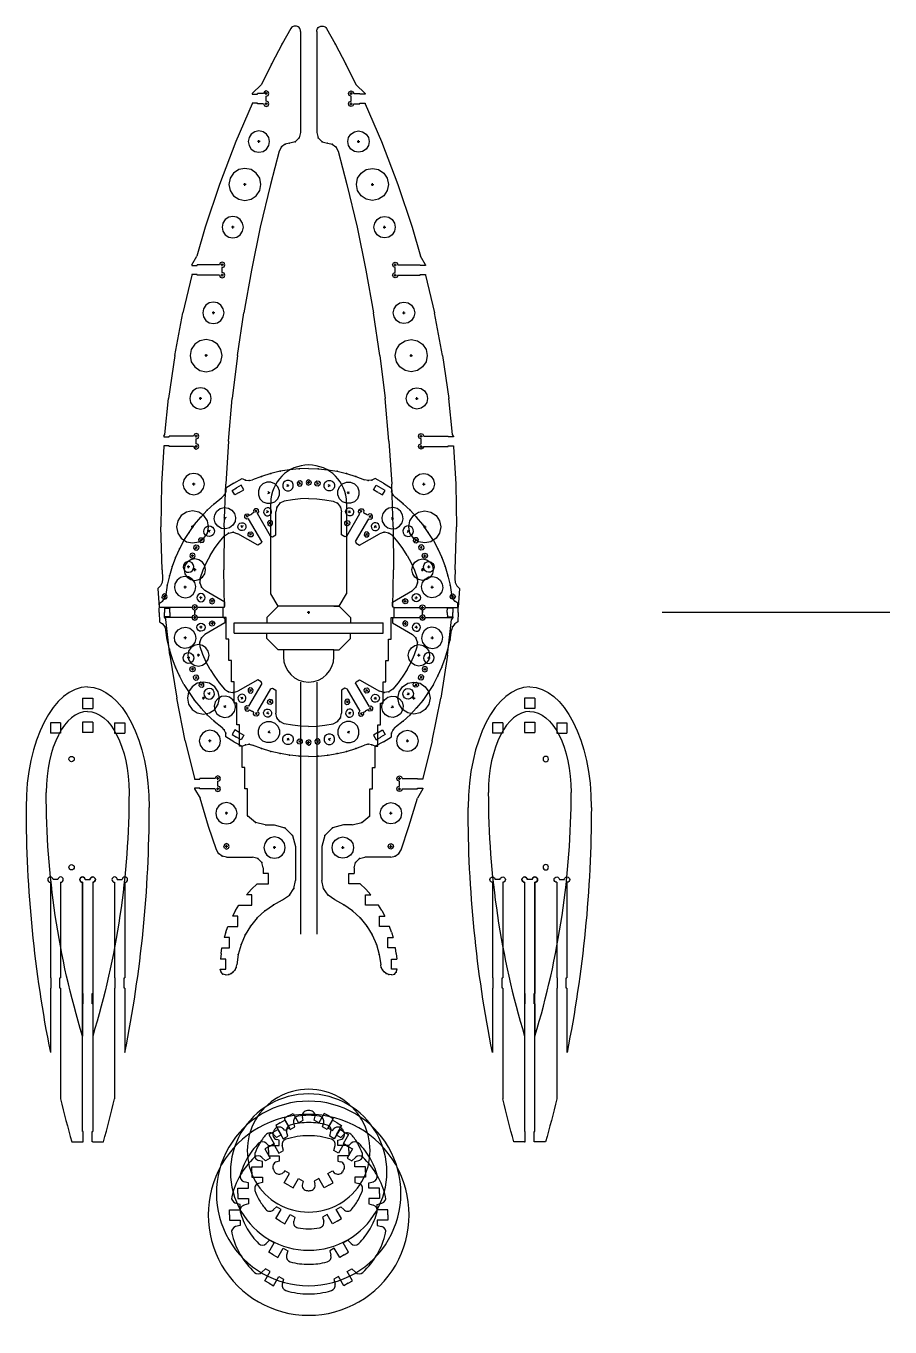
# Model space of a CAD drawing. Header units: inches. Extents: x -122 to 239, y -42 to 133.
# Drawn here: x -52.48 to -32.3, y 18.9 to 49.29 of the extents above; entities that cross this region are included whole.
import ezdxf

# ---------------------------------------------------------------- set-up
doc = ezdxf.new("R2010")
doc.units = ezdxf.units.IN
doc.header["$MEASUREMENT"] = 0

# ---------------------------------------------------------------- blocks, each defined once
blk = doc.blocks.new('RibMain')
at = {"color": 240, "true_color": 0xed1f24}
for p, q in [((-0.556, 0.526), (-0.556, -1.835)), ((0.576, -0.928), (0.361, -0.713)), ((0.247, -1.105), (0.247, -0.99)), ((0.309, -0.928), (0.451, -0.928)), ((0.309, -1.168), (0.451, -1.168)), ((0.451, -0.943), (0.451, -0.928)), ((0.576, -0.943), (0.451, -0.943)), ((0.451, -1.168), (0.451, -1.152)), ((0.451, -1.152), (0.576, -1.152)), ((0.576, -0.928), (0.576, -0.943)), ((0.576, -1.152), (0.576, -1.168)), ((1.988, -4.928), (1.871, -4.725)), ((1.279, -5.105), (1.279, -4.99)), ((1.341, -4.928), (1.863, -4.928)), ((1.863, -4.943), (1.863, -4.928)), ((1.988, -4.943), (1.863, -4.943)), ((1.863, -5.168), (1.863, -5.152)), ((1.863, -5.152), (1.988, -5.152)), ((1.988, -4.928), (1.988, -4.943)), ((1.988, -5.152), (1.988, -5.168)), ((1.341, -5.168), (1.863, -5.168)), ((1.881, -9.105), (1.881, -8.99)), ((1.944, -8.928), (2.516, -8.928)), ((2.516, -8.943), (2.516, -8.928)), ((2.641, -8.943), (2.516, -8.943)), ((2.641, -8.928), (2.618, -8.888)), ((2.641, -8.928), (2.641, -8.943)), ((1.944, -9.168), (2.516, -9.168)), ((2.516, -9.168), (2.516, -9.152)), ((2.516, -9.152), (2.641, -9.152)), ((2.641, -9.152), (2.641, -9.168)), ((1.916, -13.105), (1.916, -12.99)), ((1.979, -12.928), (2.495, -12.928)), ((2.495, -12.943), (2.495, -12.928)), ((2.62, -12.943), (2.495, -12.943)), ((2.62, -12.928), (2.62, -12.943)), ((1.979, -13.168), (2.495, -13.168)), ((2.495, -13.168), (2.495, -13.152)), ((2.495, -13.152), (2.62, -13.152)), ((2.62, -13.168), (2.594, -13.213)), ((2.62, -13.152), (2.62, -13.168)), ((1.378, -17.105), (1.378, -16.99)), ((1.441, -16.928), (1.797, -16.928)), ((1.797, -16.943), (1.797, -16.928)), ((1.922, -16.943), (1.797, -16.943)), ((1.922, -16.928), (1.922, -16.943)), ((1.441, -17.168), (1.797, -17.168)), ((1.922, -17.168), (1.794, -17.388)), ((1.797, -17.168), (1.797, -17.152)), ((1.797, -17.152), (1.922, -17.152)), ((1.922, -17.152), (1.922, -17.168)), ((0.274, -18.01), (0.066, -18.01)), ((-0.434, -18.51), (-0.434, -19.304)), ((1.177, -18.76), (0.566, -18.76)), ((0.191, -19.382), (0.191, -19.142)), ((0.191, -19.142), (0.316, -19.142)), ((0.316, -19.01), (0.316, -19.142)), ((0.46, -19.382), (0.191, -19.382)), ((0.583, -19.882), (0.583, -19.642)), ((0.583, -19.642), (0.708, -19.642)), ((0.885, -19.882), (0.583, -19.882)), ((0.911, -20.382), (0.911, -20.142)), ((0.911, -20.142), (1.036, -20.142)), ((1.143, -20.382), (0.911, -20.382)), ((1.103, -20.882), (1.103, -20.642)), ((1.103, -20.642), (1.228, -20.642)), ((1.282, -20.882), (1.103, -20.882)), ((1.189, -21.382), (1.189, -21.142)), ((1.189, -21.142), (1.314, -21.142)), ((1.196, -21.51), (1.187, -21.51)), ((1.321, -21.382), (1.189, -21.382))]:
    blk.add_line(p, q, dxfattribs=at)
for p, q in [((-0.327, 0.596), (-0.126, 0.235)), ((-0.126, 0.235), (0.123, -0.236)), ((0.123, -0.236), (0.361, -0.713)), ((0.247, -0.959), (0.247, -0.896)), ((0.215, -0.928), (0.278, -0.928)), ((0.215, -1.168), (0.278, -1.168)), ((0.247, -1.199), (0.247, -1.136)), ((0.576, -1.168), (0.958, -2.048)), ((-0.556, -1.835), (-0.523, -1.96)), ((-0.523, -1.96), (-0.431, -2.052)), ((-0.431, -2.052), (-0.306, -2.085)), ((-0.299, -2.085), (-0.306, -2.085)), ((-0.299, -2.085), (-0.194, -2.109)), ((-0.194, -2.109), (-0.108, -2.174)), ((0.388, -2.048), (0.45, -2.048)), ((0.419, -2.079), (0.419, -2.016)), ((0.958, -2.048), (1.341, -3.048)), ((-0.108, -2.174), (-0.058, -2.269)), ((-0.058, -2.269), (0.148, -3.048)), ((0.745, -3.079), (0.745, -3.016)), ((0.148, -3.048), (0.386, -4.048)), ((0.714, -3.048), (0.776, -3.048)), ((1.341, -3.048), (1.674, -4.048)), ((0.386, -4.048), (0.593, -5.048)), ((0.998, -4.048), (1.061, -4.048)), ((1.03, -4.079), (1.03, -4.016)), ((1.674, -4.048), (1.871, -4.725)), ((0.593, -5.048), (0.771, -6.048)), ((1.247, -4.928), (1.31, -4.928)), ((1.279, -4.959), (1.279, -4.896)), ((1.279, -5.199), (1.279, -5.136)), ((1.247, -5.168), (1.31, -5.168)), ((1.988, -5.168), (2.193, -6.048)), ((0.92, -7.048), (0.771, -6.048)), ((1.451, -6.048), (1.513, -6.048)), ((1.482, -6.079), (1.482, -6.016)), ((2.383, -7.048), (2.193, -6.048)), ((0.92, -7.048), (1.04, -8.048)), ((1.62, -7.048), (1.683, -7.048)), ((1.651, -7.079), (1.651, -7.016)), ((2.383, -7.048), (2.529, -8.048)), ((1.131, -9.048), (1.04, -8.048)), ((1.753, -8.048), (1.816, -8.048)), ((1.784, -8.079), (1.784, -8.016)), ((2.618, -8.888), (2.529, -8.048)), ((1.131, -9.048), (1.195, -10.048)), ((1.85, -8.928), (1.912, -8.928)), ((1.881, -8.959), (1.881, -8.896)), ((1.85, -9.168), (1.912, -9.168)), ((1.881, -9.199), (1.881, -9.136)), ((2.641, -9.168), (2.69, -10.048)), ((1.942, -10.079), (1.942, -10.016)), ((1.23, -11.048), (1.195, -10.048)), ((1.911, -10.048), (1.974, -10.048)), ((2.69, -10.048), (2.706, -11.048)), ((1.23, -11.048), (1.237, -12.048)), ((1.937, -11.048), (1.999, -11.048)), ((1.968, -11.079), (1.968, -11.016)), ((2.679, -12.048), (2.706, -11.048)), ((1.219, -12.927), (1.237, -12.048)), ((1.885, -12.048), (1.947, -12.048)), ((1.916, -12.079), (1.916, -12.016)), ((2.679, -12.048), (2.668, -12.261)), ((2.668, -12.261), (2.678, -12.347)), ((2.678, -12.347), (2.717, -12.424)), ((2.717, -12.424), (2.779, -12.484)), ((2.589, -12.678), (2.651, -12.678)), ((2.62, -12.709), (2.62, -12.646)), ((2.664, -12.722), (2.62, -12.74)), ((2.664, -12.722), (2.683, -12.678)), ((2.779, -12.484), (2.746, -12.928)), ((1.251, -12.928), (1.219, -12.927)), ((1.251, -13.168), (1.251, -12.928)), ((1.885, -12.928), (1.947, -12.928)), ((1.916, -12.959), (1.916, -12.896)), ((2.62, -12.928), (2.746, -12.928)), ((1.186, -13.668), (1.186, -13.168)), ((1.186, -13.168), (1.251, -13.168)), ((1.885, -13.168), (1.947, -13.168)), ((1.916, -13.199), (1.916, -13.136)), ((2.496, -14.048), (2.594, -13.213)), ((1.122, -14.168), (1.122, -13.668)), ((1.122, -13.668), (1.186, -13.668)), ((1.059, -14.668), (1.059, -14.168)), ((1.059, -14.168), (1.122, -14.168)), ((1.801, -14.048), (1.863, -14.048)), ((1.832, -14.079), (1.832, -14.016)), ((2.496, -14.048), (2.339, -15.048)), ((0.997, -15.168), (0.997, -14.668)), ((0.997, -14.668), (1.059, -14.668)), ((0.934, -15.668), (0.934, -15.168)), ((0.934, -15.168), (0.997, -15.168)), ((1.684, -15.048), (1.746, -15.048)), ((1.715, -15.079), (1.715, -15.016)), ((2.138, -16.048), (2.339, -15.048)), ((0.872, -16.168), (0.872, -15.668)), ((0.872, -15.668), (0.934, -15.668)), ((1.53, -16.048), (1.593, -16.048)), ((1.562, -16.079), (1.562, -16.016)), ((2.138, -16.048), (1.922, -16.928)), ((0.809, -16.668), (0.809, -16.168)), ((0.809, -16.168), (0.872, -16.168)), ((0.747, -17.168), (0.747, -16.668)), ((0.747, -16.668), (0.809, -16.668)), ((1.347, -16.928), (1.409, -16.928)), ((1.378, -16.959), (1.378, -16.896)), ((0.684, -17.8), (0.684, -17.168)), ((0.684, -17.168), (0.747, -17.168)), ((1.347, -17.168), (1.409, -17.168)), ((1.378, -17.199), (1.378, -17.136)), ((1.594, -18.048), (1.794, -17.388)), ((0.5, -17.956), (0.684, -17.8)), ((1.147, -17.738), (1.21, -17.738)), ((1.178, -17.769), (1.178, -17.706)), ((-0.184, -18.077), (-0.367, -18.26)), ((0.066, -18.01), (-0.184, -18.077)), ((0.274, -18.01), (0.5, -17.956)), ((1.413, -18.592), (1.594, -18.048)), ((-0.367, -18.26), (-0.434, -18.51)), ((0.053, -18.57), (0.053, -18.508)), ((1.145, -18.51), (1.208, -18.51)), ((1.177, -18.541), (1.177, -18.478)), ((1.221, -18.554), (1.239, -18.51)), ((0.022, -18.539), (0.084, -18.539)), ((0.349, -18.885), (0.441, -18.793)), ((0.441, -18.793), (0.566, -18.76)), ((1.221, -18.554), (1.177, -18.572)), ((1.177, -18.76), (1.277, -18.739)), ((1.277, -18.739), (1.36, -18.679)), ((1.36, -18.679), (1.413, -18.592)), ((0.316, -19.01), (0.349, -18.885)), ((-0.397, -19.492), (-0.434, -19.304)), ((0.588, -19.508), (0.46, -19.382)), ((-0.292, -19.653), (-0.397, -19.492)), ((-0.135, -19.762), (-0.292, -19.653)), ((0.708, -19.642), (0.588, -19.508)), ((0.081, -19.875), (-0.135, -19.762)), ((0.28, -20.016), (0.081, -19.875)), ((0.28, -20.016), (0.458, -20.182)), ((0.964, -20.01), (0.885, -19.882)), ((0.964, -20.01), (1.036, -20.142)), ((0.458, -20.182), (0.612, -20.371)), ((0.612, -20.371), (0.739, -20.579)), ((0.739, -20.579), (0.837, -20.802)), ((1.189, -20.511), (1.143, -20.382)), ((1.189, -20.511), (1.228, -20.642)), ((0.837, -20.802), (0.903, -21.037)), ((1.301, -21.012), (1.282, -20.882)), ((0.903, -21.037), (0.938, -21.278)), ((1.301, -21.012), (1.314, -21.142)), ((0.95, -21.339), (0.938, -21.278)), ((0.977, -21.395), (0.95, -21.339)), ((1.017, -21.443), (0.977, -21.395)), ((1.067, -21.479), (1.017, -21.443)), ((1.125, -21.502), (1.067, -21.479)), ((1.187, -21.51), (1.125, -21.502)), ((1.196, -21.51), (1.258, -21.493)), ((1.258, -21.493), (1.303, -21.448)), ((1.303, -21.448), (1.321, -21.382))]:
    blk.add_line(p, q)
for points in [[(-0.556, 0.526), (-0.554, 0.551), (-0.547, 0.574), (-0.535, 0.596), (-0.52, 0.615), (-0.501, 0.63), (-0.479, 0.642), (-0.456, 0.649), (-0.431, 0.651), (-0.407, 0.649), (-0.383, 0.642), (-0.362, 0.63), (-0.343, 0.615), (-0.327, 0.596)], [(0.247, -0.99), (0.202, -0.972), (0.184, -0.928), (0.202, -0.883), (0.247, -0.865), (0.291, -0.883), (0.309, -0.928)], [(0.309, -1.168), (0.291, -1.212), (0.247, -1.23), (0.202, -1.212), (0.184, -1.168), (0.202, -1.123), (0.247, -1.105)], [(1.279, -4.99), (1.234, -4.972), (1.216, -4.928), (1.234, -4.883), (1.279, -4.865), (1.323, -4.883), (1.341, -4.928)], [(1.341, -5.168), (1.323, -5.212), (1.279, -5.23), (1.234, -5.212), (1.216, -5.168), (1.234, -5.123), (1.279, -5.105)], [(1.881, -8.99), (1.837, -8.972), (1.819, -8.928), (1.837, -8.883), (1.881, -8.865), (1.925, -8.883), (1.944, -8.928)], [(1.944, -9.168), (1.925, -9.212), (1.881, -9.23), (1.837, -9.212), (1.819, -9.168), (1.837, -9.123), (1.881, -9.105)], [(2.62, -12.74), (2.576, -12.722), (2.558, -12.678), (2.576, -12.633), (2.62, -12.615), (2.664, -12.633), (2.683, -12.678)], [(1.916, -12.99), (1.872, -12.972), (1.854, -12.928), (1.872, -12.883), (1.916, -12.865), (1.96, -12.883), (1.979, -12.928)], [(1.979, -13.168), (1.96, -13.212), (1.916, -13.23), (1.872, -13.212), (1.854, -13.168), (1.872, -13.123), (1.916, -13.105)], [(1.378, -16.99), (1.334, -16.972), (1.316, -16.928), (1.334, -16.883), (1.378, -16.865), (1.422, -16.883), (1.441, -16.928)], [(1.441, -17.168), (1.422, -17.212), (1.378, -17.23), (1.334, -17.212), (1.316, -17.168), (1.334, -17.123), (1.378, -17.105)], [(1.177, -18.572), (1.132, -18.554), (1.114, -18.51), (1.132, -18.465), (1.177, -18.447), (1.221, -18.465), (1.239, -18.51)]]:
    blk.add_lwpolyline(points)
for points in [[(0.419, -1.798), (0.515, -1.817), (0.596, -1.871), (0.65, -1.952), (0.669, -2.048), (0.65, -2.143), (0.596, -2.224), (0.515, -2.278), (0.419, -2.298), (0.323, -2.278), (0.242, -2.224), (0.188, -2.143), (0.169, -2.048), (0.188, -1.952), (0.242, -1.871), (0.323, -1.817)], [(0.745, -2.673), (0.888, -2.701), (1.01, -2.782), (1.091, -2.904), (1.12, -3.048), (1.091, -3.191), (1.01, -3.313), (0.888, -3.394), (0.745, -3.423), (0.601, -3.394), (0.48, -3.313), (0.398, -3.191), (0.37, -3.048), (0.398, -2.904), (0.48, -2.782), (0.601, -2.701)], [(1.03, -3.798), (1.125, -3.817), (1.206, -3.871), (1.261, -3.952), (1.28, -4.048), (1.261, -4.143), (1.206, -4.224), (1.125, -4.278), (1.03, -4.298), (0.934, -4.278), (0.853, -4.224), (0.799, -4.143), (0.78, -4.048), (0.799, -3.952), (0.853, -3.871), (0.934, -3.817)], [(1.482, -5.798), (1.578, -5.817), (1.659, -5.871), (1.713, -5.952), (1.732, -6.048), (1.713, -6.143), (1.659, -6.224), (1.578, -6.278), (1.482, -6.298), (1.386, -6.278), (1.305, -6.224), (1.251, -6.143), (1.232, -6.048), (1.251, -5.952), (1.305, -5.871), (1.386, -5.817)], [(1.651, -6.673), (1.795, -6.701), (1.917, -6.782), (1.998, -6.904), (2.026, -7.048), (1.998, -7.191), (1.917, -7.313), (1.795, -7.394), (1.651, -7.423), (1.508, -7.394), (1.386, -7.313), (1.305, -7.191), (1.276, -7.048), (1.305, -6.904), (1.386, -6.782), (1.508, -6.701)], [(1.784, -7.798), (1.88, -7.817), (1.961, -7.871), (2.015, -7.952), (2.034, -8.048), (2.015, -8.143), (1.961, -8.224), (1.88, -8.278), (1.784, -8.298), (1.689, -8.278), (1.608, -8.224), (1.553, -8.143), (1.534, -8.048), (1.553, -7.952), (1.608, -7.871), (1.689, -7.817)], [(1.942, -9.798), (2.038, -9.817), (2.119, -9.871), (2.173, -9.952), (2.192, -10.048), (2.173, -10.143), (2.119, -10.224), (2.038, -10.278), (1.942, -10.298), (1.847, -10.278), (1.766, -10.224), (1.711, -10.143), (1.692, -10.048), (1.711, -9.952), (1.766, -9.871), (1.847, -9.817)], [(1.968, -10.673), (2.111, -10.701), (2.233, -10.782), (2.314, -10.904), (2.343, -11.048), (2.314, -11.191), (2.233, -11.313), (2.111, -11.394), (1.968, -11.423), (1.824, -11.394), (1.703, -11.313), (1.621, -11.191), (1.593, -11.048), (1.621, -10.904), (1.703, -10.782), (1.824, -10.701)], [(1.916, -11.798), (2.012, -11.817), (2.093, -11.871), (2.147, -11.952), (2.166, -12.048), (2.147, -12.143), (2.093, -12.224), (2.012, -12.278), (1.916, -12.298), (1.82, -12.278), (1.739, -12.224), (1.685, -12.143), (1.666, -12.048), (1.685, -11.952), (1.739, -11.871), (1.82, -11.817)], [(1.832, -13.798), (1.928, -13.817), (2.009, -13.871), (2.063, -13.952), (2.082, -14.048), (2.063, -14.143), (2.009, -14.224), (1.928, -14.278), (1.832, -14.298), (1.736, -14.278), (1.655, -14.224), (1.601, -14.143), (1.582, -14.048), (1.601, -13.952), (1.655, -13.871), (1.736, -13.817)], [(1.715, -14.673), (1.859, -14.701), (1.98, -14.782), (2.062, -14.904), (2.09, -15.048), (2.062, -15.191), (1.98, -15.313), (1.859, -15.394), (1.715, -15.423), (1.572, -15.394), (1.45, -15.313), (1.369, -15.191), (1.34, -15.048), (1.369, -14.904), (1.45, -14.782), (1.572, -14.701)], [(1.562, -15.798), (1.657, -15.817), (1.739, -15.871), (1.793, -15.952), (1.812, -16.048), (1.793, -16.143), (1.739, -16.224), (1.657, -16.278), (1.562, -16.298), (1.466, -16.278), (1.385, -16.224), (1.331, -16.143), (1.312, -16.048), (1.331, -15.952), (1.385, -15.871), (1.466, -15.817)], [(1.178, -17.488), (1.274, -17.507), (1.355, -17.561), (1.409, -17.642), (1.428, -17.738), (1.409, -17.833), (1.355, -17.914), (1.274, -17.969), (1.178, -17.988), (1.083, -17.969), (1.002, -17.914), (0.948, -17.833), (0.928, -17.738), (0.948, -17.642), (1.002, -17.561), (1.083, -17.507)], [(0.053, -18.289), (0.149, -18.308), (0.23, -18.362), (0.284, -18.443), (0.303, -18.539), (0.284, -18.635), (0.23, -18.716), (0.149, -18.77), (0.053, -18.789), (-0.042, -18.77), (-0.124, -18.716), (-0.178, -18.635), (-0.197, -18.539), (-0.178, -18.443), (-0.124, -18.362), (-0.042, -18.308)]]:
    blk.add_lwpolyline(points, close=True)
for p in [(-0.126, 0.235), (0.123, -0.236), (-0.523, -1.96), (-0.431, -2.052), (-0.194, -2.109), (-0.108, -2.174), (0.678, -17.805), (-0.184, -18.077), (0.5, -17.956), (-0.367, -18.26), (0.441, -18.793), (1.277, -18.739), (1.36, -18.679), (0.349, -18.885), (-0.397, -19.492), (-0.292, -19.653), (0.081, -19.875), (0.28, -20.016), (0.458, -20.182), (0.612, -20.371), (0.739, -20.579), (0.837, -20.802), (0.903, -21.037), (0.95, -21.339), (0.977, -21.395), (1.017, -21.443), (1.067, -21.479), (1.125, -21.502), (1.258, -21.493), (1.303, -21.448)]:
    blk.add_point(p)
blk = doc.blocks.new('Pod_Transverse2')
at = {"color": 240, "true_color": 0xed1f24}
for p, q in [((-0.12, -0.26), (0.12, -0.26)), ((-0.12, -0.26), (-0.12, -0.5)), ((0.12, -0.26), (0.12, -0.5)), ((-0.12, -0.5), (0.12, -0.5)), ((-0.63, -0.838), (-0.87, -0.838)), ((-0.87, -0.838), (-0.87, -1.078)), ((-0.63, -0.838), (-0.63, -1.078)), ((0.63, -0.838), (0.87, -0.838)), ((0.63, -0.838), (0.63, -1.078)), ((0.87, -0.838), (0.87, -1.078)), ((-0.63, -1.078), (-0.87, -1.078)), ((0.63, -1.078), (0.87, -1.078)), ((-0.692, -4.5), (-0.808, -4.5)), ((-0.058, -4.5), (0.057, -4.5)), ((0.692, -4.5), (0.808, -4.5)), ((-0.87, -4.562), (-0.87, -6.795)), ((-0.63, -4.562), (-0.63, -6.795)), ((-0.12, -10.385), (-0.12, -4.562)), ((0.12, -4.562), (0.12, -10.385)), ((0.63, -4.562), (0.63, -6.795)), ((0.87, -4.562), (0.87, -6.795)), ((-0.854, -6.795), (-0.87, -6.795)), ((-0.854, -7.035), (-0.854, -6.795)), ((-0.646, -7.035), (-0.646, -6.795)), ((-0.646, -6.795), (-0.63, -6.795)), ((0.646, -6.795), (0.63, -6.795)), ((0.646, -7.035), (0.646, -6.795)), ((0.854, -7.035), (0.854, -6.795)), ((0.854, -6.795), (0.87, -6.795)), ((-0.87, -7.035), (-0.87, -8.535)), ((-0.87, -7.035), (-0.854, -7.035)), ((-0.63, -7.035), (-0.646, -7.035)), ((-0.63, -7.035), (-0.63, -9.624)), ((0.63, -7.035), (0.63, -9.624)), ((0.63, -7.035), (0.646, -7.035)), ((0.87, -7.035), (0.854, -7.035)), ((0.87, -7.035), (0.87, -8.535)), ((-0.37, -10.625), (-0.12, -10.625)), ((-0.104, -10.385), (-0.12, -10.385)), ((-0.12, -10.625), (-0.104, -10.625)), ((-0.104, -10.625), (-0.104, -10.385)), ((0.104, -10.625), (0.104, -10.385)), ((0.104, -10.385), (0.12, -10.385)), ((0.12, -10.625), (0.104, -10.625)), ((0.12, -10.625), (0.37, -10.625))]:
    blk.add_line(p, q, dxfattribs=at)
for centre in [(-0.375, -1.683), (-0.375, -4.211)]:
    blk.add_circle(centre, 0.0625, dxfattribs=at)
for centre, radius, start, end in [((27.663, -2.812), 29.102, 180, 191.3413), ((-27.663, -2.812), 29.102, 348.6587, 0), ((-0.87, -4.5), 0.0625, 0, 270), ((-0.63, -4.5), 0.0625, 270, 180), ((-0.12, -4.5), 0.0625, 0, 270), ((0.12, -4.5), 0.0625, 270, 180), ((0.63, -4.5), 0.0625, 0, 270), ((0.87, -4.5), 0.0625, 270, 180), ((27.663, -2.812), 29.102, 193.5353, 195.5724), ((-27.663, -2.812), 29.102, 344.4276, 346.4647)]:
    blk.add_arc(centre, radius, start, end, dxfattribs=at)
blk.add_ellipse((0, -2.812), major_axis=(0, -2.812), ratio=0.511383, start_param=3.141593, end_param=4.712389, dxfattribs=at)
at = {"color": 240, "true_color": 0xed1f24, "extrusion": (0, 0, -1)}
blk.add_ellipse((0, -2.812), major_axis=(0, -2.812), ratio=0.511383, start_param=3.141593, end_param=4.712389, dxfattribs=at)
blk = doc.blocks.new('*U24')
for p, q in [((0.125, 0), (0.125, 0.12)), ((0.125, 0.12), (0.375, 0.12)), ((0.375, 0.245), (0.264, 0.275)), ((0.375, 0.12), (0.375, 0.245)), ((0.125, 0), (0.125, -0.12)), ((0.125, -0.12), (0.375, -0.12)), ((0.375, -0.245), (0.264, -0.275)), ((0.375, -0.12), (0.375, -0.245))]:
    blk.add_line(p, q)
for centre, radius, start, end in [((1.972, 0), 2.347, 150, 210), ((1.972, 0), 1.847, 150, 166.7181), ((0.296, 0.396), 0.125, 166.7181, 255), ((0.296, -0.396), 0.125, 105, 193.2819), ((1.972, 0), 1.847, 193.2819, 210)]:
    blk.add_arc(centre, radius, start, end)
blk = doc.blocks.new('*U25')
at = {"color": 0, "linetype": 'ByBlock', "lineweight": -2, "transparency": 16777216}
for p, rotation in [((17.362, -10.866), 299.9999999999999), ((19.333, -10.866), 240), ((20.319, -12.574), 180), ((17.362, -14.281), 59.99999999999999), ((19.333, -14.281), 120)]:
    blk.add_blockref('*U24', p, dxfattribs=dict(at, rotation=rotation))
blk.add_blockref('*U24', (16.376, -12.574), dxfattribs=at)
blk = doc.blocks.new('*U26')
for p, q in [((0.125, 0), (0.125, 0.12)), ((0.125, 0.12), (0.375, 0.12)), ((0.375, 0.245), (0.314, 0.261)), ((0.375, 0.12), (0.375, 0.245)), ((0.125, 0), (0.125, -0.12)), ((0.125, -0.12), (0.375, -0.12)), ((0.375, -0.245), (0.314, -0.261)), ((0.375, -0.12), (0.375, -0.245))]:
    blk.add_line(p, q)
for centre, radius, start, end in [((1.06, 0), 1.435, 150, 210), ((0.346, 0.382), 0.125, 151.8309, 255), ((1.06, 0), 0.935, 150, 151.8309), ((0.346, -0.382), 0.125, 105, 208.1691), ((1.06, 0), 0.935, 208.1691, 210)]:
    blk.add_arc(centre, radius, start, end)
blk = doc.blocks.new('*U27')
at = {"color": 0, "linetype": 'ByBlock', "lineweight": -2, "transparency": 16777216}
for p, rotation in [((21.29, -6.104), 299.9999999999999), ((22.35, -6.104), 240), ((22.88, -7.022), 180), ((21.29, -7.94), 59.99999999999999), ((22.35, -7.94), 120)]:
    blk.add_blockref('*U26', p, dxfattribs=dict(at, rotation=rotation))
blk.add_blockref('*U26', (20.76, -7.022), dxfattribs=at)
blk = doc.blocks.new('*U28')
for p, q in [((0.125, 0), (0.125, 0.12)), ((0.125, 0.12), (0.375, 0.12)), ((0.125, 0), (0.125, -0.12)), ((0.375, 0.245), (0.269, 0.273)), ((0.375, 0.12), (0.375, 0.245)), ((0.125, -0.12), (0.375, -0.12)), ((0.375, -0.245), (0.269, -0.273)), ((0.375, -0.12), (0.375, -0.245))]:
    blk.add_line(p, q)
for centre, radius, start, end in [((1.78, 0), 2.155, 150, 210), ((1.78, 0), 1.655, 150, 165.0701), ((0.302, 0.394), 0.125, 165.0701, 255), ((0.302, -0.394), 0.125, 105, 194.9299), ((1.78, 0), 1.655, 194.9299, 210)]:
    blk.add_arc(centre, radius, start, end)
blk = doc.blocks.new('*U29')
at = {"color": 0, "linetype": 'ByBlock', "lineweight": -2, "transparency": 16777216}
for p, rotation in [((21.759, -9.364), 299.9999999999999), ((23.539, -9.364), 240), ((24.428, -10.906), 180), ((21.759, -12.447), 59.99999999999999), ((23.539, -12.447), 120)]:
    blk.add_blockref('*U28', p, dxfattribs=dict(at, rotation=rotation))
blk.add_blockref('*U28', (20.869, -10.906), dxfattribs=at)
blk = doc.blocks.new('Pod_Transverse_1')
at = {"color": 240, "true_color": 0xed1f24}
for p, q in [((-0.349, -0.196), (-0.109, -0.196)), ((-0.349, -0.196), (-0.349, -0.436)), ((-0.109, -0.196), (-0.109, -0.436)), ((-0.349, -0.436), (-0.109, -0.436)), ((-0.349, -3.936), (-0.349, -6.538)), ((-0.171, -3.873), (-0.286, -3.873)), ((-0.109, -3.936), (-0.109, -6.538)), ((-0.333, -6.538), (-0.349, -6.538)), ((-0.333, -6.778), (-0.333, -6.538)), ((-0.124, -6.778), (-0.124, -6.538)), ((-0.124, -6.538), (-0.109, -6.538)), ((-0.349, -6.778), (-0.349, -7.528)), ((-0.349, -6.778), (-0.333, -6.778)), ((-0.109, -6.778), (-0.124, -6.778)), ((-0.109, -6.778), (-0.109, -7.528))]:
    blk.add_line(p, q, dxfattribs=at)
for centre, radius, start, end in [((18.362, -1.836), 19.558, 180, 196.9197), ((-18.82, -1.836), 19.558, 343.0803, 0), ((-0.349, -3.873), 0.0625, 0, 270), ((-0.109, -3.873), 0.0625, 270, 180)]:
    blk.add_arc(centre, radius, start, end, dxfattribs=at)
blk.add_ellipse((-0.229, -1.836), major_axis=(0, -1.89), ratio=0.511383, start_param=3.141593, end_param=4.712389, dxfattribs=at)
at = {"color": 240, "true_color": 0xed1f24, "extrusion": (0, 0, -1)}
blk.add_ellipse((-0.229, -1.836), major_axis=(0, -1.89), ratio=0.511383, start_param=3.141593, end_param=4.712389, dxfattribs=at)
blk = doc.blocks.new('*U30')
for p, q in [((0.125, 0), (0.125, 0.12)), ((0.125, 0.12), (0.375, 0.12)), ((0.125, 0), (0.125, -0.12)), ((0.375, 0.245), (0.283, 0.27)), ((0.375, 0.12), (0.375, 0.245)), ((0.125, -0.12), (0.375, -0.12)), ((0.375, -0.245), (0.283, -0.27)), ((0.375, -0.12), (0.375, -0.245))]:
    blk.add_line(p, q)
for centre, radius, start, end in [((1.451, 0), 1.826, 150, 210), ((1.451, 0), 1.326, 150, 161.0334), ((0.315, 0.39), 0.125, 161.0334, 255), ((0.315, -0.39), 0.125, 105, 198.9666), ((1.451, 0), 1.326, 198.9666, 210)]:
    blk.add_arc(centre, radius, start, end)
blk = doc.blocks.new('*U31')
at = {"color": 0, "linetype": 'ByBlock', "lineweight": -2, "transparency": 16777216}
for p, rotation in [((25.095, -6.265), 299.9999999999999), ((26.546, -6.265), 240), ((27.271, -7.522), 180), ((25.095, -8.779), 59.99999999999999), ((26.546, -8.779), 120)]:
    blk.add_blockref('*U30', p, dxfattribs=dict(at, rotation=rotation))
blk.add_blockref('*U30', (24.369, -7.522), dxfattribs=at)
blk = doc.blocks.new('Ring2_Segment')
for p, q in [((-0.224, 3.356), (-0.446, 3.334)), ((0, 3.364), (-0.224, 3.356)), ((-1.744, 3.021), (-1.55, 3.126)), ((-1.55, 3.126), (-1.474, 3.089)), ((-1.474, 3.089), (-1.39, 3.08)), ((-1.39, 3.08), (-1.308, 3.099)), ((-1.099, 3.179), (-1.308, 3.099)), ((-0.885, 3.245), (-1.099, 3.179)), ((-0.667, 3.297), (-0.885, 3.245)), ((-0.446, 3.334), (-0.667, 3.297)), ((-0.193, 2.986), (-0.224, 3.04)), ((0, 3.065), (0, 3.003)), ((-0.956, 2.78), (-0.902, 2.811)), ((-0.914, 2.768), (-0.945, 2.822)), ((-0.509, 2.947), (-0.455, 2.978)), ((-0.467, 2.935), (-0.498, 2.989)), ((-0.236, 2.997), (-0.182, 3.029)), ((-0.031, 3.034), (0, 3.034)), ((-0.741, 2.463), (-0.766, 2.354)), ((-0.67, 2.55), (-0.741, 2.463)), ((-0.569, 2.598), (-0.67, 2.55)), ((-0.381, 2.632), (-0.569, 2.598)), ((-0.191, 2.653), (-0.381, 2.632)), ((0, 2.66), (-0.191, 2.653)), ((-1.253, 2.348), (-1.199, 2.379)), ((-1.21, 2.336), (-1.242, 2.391)), ((-0.89, 1.781), (-1.195, 2.309)), ((-0.985, 2.335), (-0.931, 2.367)), ((-0.942, 2.324), (-0.973, 2.378)), ((-0.766, 1.816), (-0.766, 2.354)), ((-0.929, 2.069), (-0.875, 2.101)), ((-0.886, 2.058), (-0.917, 2.112)), ((-0.89, 1.781), (-0.847, 1.769)), ((-0.847, 1.769), (-0.766, 1.816))]:
    blk.add_line(p, q)
for points in [[(-0.978, 3.04), (-1.068, 3.003), (-1.137, 2.934), (-1.174, 2.844), (-1.174, 2.746), (-1.137, 2.656), (-1.068, 2.587), (-0.978, 2.55), (-0.881, 2.55), (-0.79, 2.587), (-0.721, 2.656), (-0.684, 2.746), (-0.684, 2.844), (-0.721, 2.934), (-0.79, 3.003), (-0.881, 3.04)], [(-0.507, 3.085), (-0.552, 3.066), (-0.586, 3.032), (-0.605, 2.987), (-0.605, 2.938), (-0.586, 2.893), (-0.552, 2.858), (-0.507, 2.84), (-0.458, 2.84), (-0.413, 2.858), (-0.378, 2.893), (-0.36, 2.938), (-0.36, 2.987), (-0.378, 3.032), (-0.413, 3.066), (-0.458, 3.085)], [(-0.24, 3.067), (-0.269, 3.029), (-0.263, 2.981), (-0.224, 2.952), (-0.177, 2.959), (-0.148, 2.997), (-0.155, 3.045), (-0.193, 3.074)], [(-1.005, 2.432), (-1.032, 2.408), (-1.049, 2.375), (-1.051, 2.339), (-1.039, 2.304), (-1.015, 2.276), (-0.982, 2.26), (-0.945, 2.258), (-0.911, 2.269), (-0.883, 2.294), (-0.867, 2.327), (-0.864, 2.363), (-0.876, 2.398), (-0.9, 2.426), (-0.933, 2.442), (-0.97, 2.444)], [(-0.933, 2.139), (-0.962, 2.101), (-0.955, 2.053), (-0.917, 2.025), (-0.87, 2.031), (-0.841, 2.07), (-0.848, 2.117), (-0.886, 2.146)]]:
    blk.add_lwpolyline(points, close=True)
for points in [[(0, 3.096), (-0.001, 3.097), (-0.045, 3.078), (-0.062, 3.033), (-0.044, 2.989), (0.001, 2.972)], [(-1.619, 2.805), (-1.516, 2.865), (-1.578, 2.973), (-1.682, 2.913)], [(-1.194, 2.31), (-1.165, 2.348), (-1.172, 2.395), (-1.21, 2.424), (-1.258, 2.417), (-1.287, 2.379), (-1.28, 2.332)]]:
    blk.add_lwpolyline(points)
blk.add_arc((-0.018, 0.03), 2.625, 118.7447, 120)
for p in [(-0.224, 3.356), (-1.474, 3.089), (-1.39, 3.08), (-1.099, 3.179), (-0.885, 3.245), (-0.667, 3.297), (-0.446, 3.334), (-0.741, 2.463), (-0.67, 2.55)]:
    blk.add_point(p)
blk = doc.blocks.new('*U33')
blk.add_blockref('Ring2_Segment', (0, -2.559))
at = {"xscale": -1}
blk.add_blockref('Ring2_Segment', (0, -2.559), dxfattribs=at)
blk = doc.blocks.new('Ring1')
for p, q in [((0.035, 0.031), (0.035, -0.031)), ((0.066, 0), (0.004, 0))]:
    blk.add_line(p, q)
at = {"color": 0, "linetype": 'ByBlock', "lineweight": -2, "transparency": 16777216}
blk.add_blockref('*U33', (0.035, 2.559), dxfattribs=at)
for p, rotation in [((-2.181, 1.279), 59.99999999999997), ((2.251, 1.279), 299.9999999999999), ((-2.181, -1.279), 120), ((2.251, -1.279), 239.9999999999999), ((0.035, -2.559), 180)]:
    blk.add_blockref('*U33', p, dxfattribs=dict(at, rotation=rotation))

msp = doc.modelspace()

# ---------------------------------------------------------------- linework, layer by layer
for p, q in [((-46.765, 36.027), (-46.765, 38.148)), ((-44.995, 38.148), (-44.995, 36.027)), ((-46.595, 35.733), (-46.765, 36.027)), ((-45.165, 35.733), (-44.995, 36.027)), ((-46.595, 35.733), (-46.86, 35.468)), ((-46.47, 35.733), (-46.595, 35.733)), ((-45.165, 35.733), (-46.595, 35.733)), ((-45.29, 35.733), (-46.47, 35.733)), ((-45.29, 35.733), (-45.165, 35.733)), ((-45.165, 35.733), (-44.899, 35.468)), ((-32.304, 35.588), (-37.624, 35.588)), ((-47.62, 35.343), (-44.139, 35.343)), ((-47.62, 35.103), (-47.62, 35.343)), ((-46.86, 35.468), (-46.86, 35.343)), ((-44.899, 35.468), (-44.899, 35.343)), ((-44.139, 35.103), (-44.139, 35.343)), ((-47.62, 35.103), (-44.139, 35.103)), ((-46.86, 34.978), (-46.86, 35.103)), ((-46.595, 34.713), (-46.86, 34.978)), ((-45.165, 34.713), (-44.899, 34.978)), ((-44.899, 34.978), (-44.899, 35.103)), ((-46.47, 34.713), (-46.595, 34.713)), ((-45.29, 34.713), (-46.47, 34.713)), ((-46.47, 34.713), (-46.47, 34.553)), ((-45.29, 34.553), (-45.29, 34.713)), ((-45.29, 34.713), (-45.165, 34.713)), ((-46.067, 33.963), (-46.067, 28.072)), ((-45.692, 33.963), (-45.692, 28.072))]:
    msp.add_line(p, q)
for centre, radius, start, end in [((-45.88, 38.148), 0.885, 0, 180), ((-45.88, 34.553), 0.59, 180, 0)]:
    msp.add_arc(centre, radius, start, end)

# ---------------------------------------------------------------- block references
at = {"xscale": -1}
for name, p in [('RibMain', (-46.623, 48.635)), ('Pod_Transverse2', (-40.717, 33.848)), ('Pod_Transverse_1', (-51.271, 33.222))]:
    msp.add_blockref(name, p, dxfattribs=at)
for name, p in [('RibMain', (-45.136, 48.635)), ('Ring1', (-45.915, 35.588)), ('Pod_Transverse2', (-51.042, 33.848)), ('Pod_Transverse_1', (-40.488, 33.222))]:
    msp.add_blockref(name, p)
at = {"color": 240, "true_color": 0xed1f24}
for name, p in [('*U27', (-67.7, 30.039)), ('*U29', (-68.528, 32.923)), ('*U31', (-71.7, 30.039)), ('*U25', (-64.227, 34.091))]:
    msp.add_blockref(name, p, dxfattribs=at)

doc.saveas('drawing.dxf')
